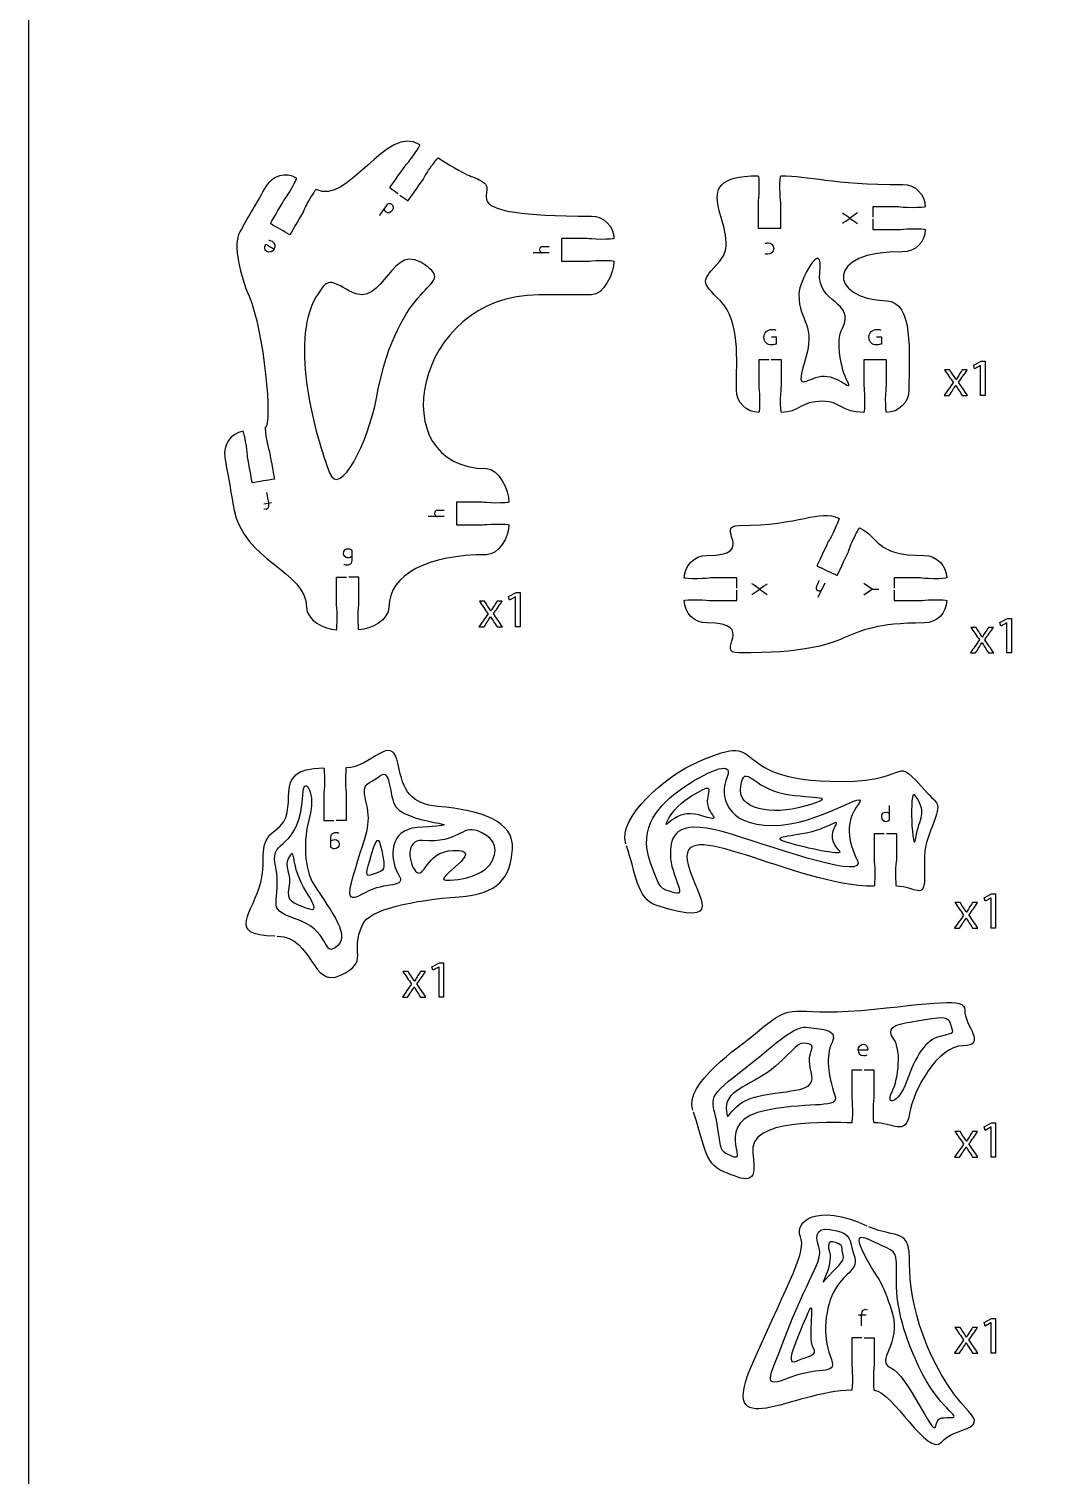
# Model space of a CAD drawing. Extents: x 0 to 1000, y 0 to 600.
# Drawn here: x 203.8 to 339.8, y 214.4 to 407.2 of the extents above; entities that cross this region are included whole.
import ezdxf

# ---------------------------------------------------------------- set-up
doc = ezdxf.new("R2010")
doc.units = 0
doc.header["$MEASUREMENT"] = 0
doc.layers.add('DEFAULT', color=7, linetype='CONTINUOUS')

msp = doc.modelspace()

# ---------------------------------------------------------------- linework, layer by layer
at = {"layer": 'DEFAULT', "color": 250}
for points in [[(349.41, 570.1), (980, 570.1), (980, 20.1), (203.84, 20.1), (203.84, 570.1), (223.83, 570.1)], [(273.21, 377.37), (271.08, 377.37)], [(236.19, 344.03), (235.18, 343.85)], [(259.2, 342.21), (257.07, 342.21)], [(309.96, 333.32), (309.06, 331.39)], [(315.18, 333.3), (316.34, 332.5), (317.2, 332.5)], [(316.34, 332.5), (315.18, 331.72)], [(314.48, 235.74), (315.5, 235.74)]]:
    msp.add_lwpolyline(points, dxfattribs=at)
for points in [[(330.76, 362.35), (330.75, 362.35), (329.95, 361.92), (329.83, 362.4), (330.83, 362.93), (331.36, 362.93), (331.36, 358.35), (330.76, 358.35)], [(268.73, 331.5), (268.72, 331.5), (267.92, 331.07), (267.8, 331.54), (268.8, 332.08), (269.33, 332.08), (269.33, 327.49), (268.73, 327.49)], [(334.26, 328.02), (334.25, 328.02), (333.45, 327.59), (333.33, 328.07), (334.33, 328.6), (334.86, 328.6), (334.86, 324.02), (334.26, 324.02)], [(332.15, 291.32), (332.13, 291.32), (331.34, 290.89), (331.22, 291.36), (332.22, 291.9), (332.75, 291.9), (332.75, 287.31), (332.15, 287.31)], [(258.53, 282.12), (258.51, 282.12), (257.71, 281.69), (257.59, 282.16), (258.6, 282.7), (259.13, 282.7), (259.13, 278.11), (258.53, 278.11)], [(332.15, 260.77), (332.13, 260.77), (331.34, 260.34), (331.22, 260.82), (332.22, 261.35), (332.75, 261.35), (332.75, 256.77), (332.15, 256.77)], [(332.15, 234.66), (332.13, 234.66), (331.34, 234.23), (331.22, 234.7), (332.22, 235.24), (332.75, 235.24), (332.75, 230.65), (332.15, 230.65)]]:
    msp.add_lwpolyline(points, close=True, dxfattribs=at)
at = {"layer": 'DEFAULT', "color": 1}
for points, knots in [([(253.05, 385.25), (252.68, 385.51), (252.32, 385.77), (251.95, 386.03), (251.95, 386.03), (253.45, 388.18), (253.96, 388.89), (254.05, 389.04), (254.49, 389.48), (255.04, 390.27), (255.6, 391.06), (256.01, 391.73), (255.96, 391.76), (251.64, 394.77), (246.25, 383.47), (242.14, 385.84), (242.09, 385.86), (241.66, 385.21), (241.18, 384.37), (240.69, 383.53), (240.48, 382.96), (240.39, 382.81), (239.95, 382.05), (238.64, 379.77), (238.64, 379.77), (237.77, 380.27), (236.91, 380.77), (236.04, 381.27), (236.04, 381.27), (237.35, 383.55), (237.79, 384.3), (237.88, 384.46), (238.27, 384.93), (238.75, 385.77), (239.24, 386.61), (239.59, 387.31), (239.54, 387.34), (238.1, 388.16), (236.27, 387.67), (235.44, 386.24), (234.28, 384.22), (233.11, 382.2), (231.95, 380.17), (230.97, 378.48), (232.07, 374.14), (233.19, 371.59), (235.18, 367.09), (236.35, 354.28), (235.35, 354.1), (235.3, 354.09), (235.39, 353.31), (235.55, 352.36), (235.72, 351.41), (235.93, 350.83), (235.96, 350.65), (236.11, 349.79), (236.57, 347.21), (236.57, 347.21), (235.58, 347.03), (234.6, 346.86), (233.61, 346.69), (233.61, 346.69), (233.16, 349.27), (233, 350.13), (232.97, 350.31), (232.96, 350.92), (232.8, 351.87), (232.63, 352.82), (232.45, 353.58), (232.39, 353.58), (230.76, 353.29), (229.67, 351.74), (229.96, 350.11), (230.27, 348.38), (230.87, 344.93), (231.18, 343.21), (232.39, 336.32), (240.85, 334.93), (240.85, 330.11), (240.85, 328.46), (243.18, 327.11), (244.84, 327.11), (244.9, 327.11), (244.95, 327.9), (244.95, 328.86), (244.95, 329.83), (244.84, 330.44), (244.84, 330.61), (244.84, 331.78), (244.84, 332.95), (244.84, 334.11), (245.29, 334.11), (245.74, 334.11), (246.19, 334.11)], [0, 0, 0, 0, 3.820079, 3.820079, 3.820079, 4.820079, 4.820079, 4.820079, 5.820079, 5.820079, 5.820079, 6.820079, 6.820079, 6.820079, 7.820079, 7.820079, 7.820079, 8.820079, 8.820079, 8.820079, 9.820079, 9.820079, 9.820079, 10.820079, 10.820079, 10.820079, 19.332687, 19.332687, 19.332687, 20.332687, 20.332687, 20.332687, 21.332687, 21.332687, 21.332687, 22.332687, 22.332687, 22.332687, 23.332687, 23.332687, 23.332687, 43.179664, 43.179664, 43.179664, 44.179664, 44.179664, 44.179664, 45.179664, 45.179664, 45.179664, 46.179664, 46.179664, 46.179664, 47.179664, 47.179664, 47.179664, 48.179664, 48.179664, 48.179664, 56.687619, 56.687619, 56.687619, 57.687619, 57.687619, 57.687619, 58.687619, 58.687619, 58.687619, 59.687619, 59.687619, 59.687619, 60.687619, 60.687619, 60.687619, 61.687619, 61.687619, 61.687619, 62.687619, 62.687619, 62.687619, 63.687619, 63.687619, 63.687619, 64.687619, 64.687619, 64.687619, 65.687619, 65.687619, 65.687619, 75.607619, 75.607619, 75.607619, 79.437619, 79.437619, 79.437619, 79.437619]), ([(253.3, 385.08), (253.67, 384.82), (254.04, 384.56), (254.41, 384.3), (254.41, 384.3), (255.91, 386.46), (256.41, 387.17), (256.51, 387.31), (256.78, 387.87), (257.33, 388.67), (257.89, 389.46), (258.38, 390.07), (258.42, 390.04), (263.22, 386.96), (262.71, 387.89), (264.43, 386.8), (266.65, 385.38), (259.29, 382.27), (278.84, 382.27), (280.5, 382.27), (281.85, 380.93), (281.85, 379.27), (281.85, 379.22), (281.06, 379.17), (280.1, 379.17), (279.13, 379.17), (278.52, 379.27), (278.35, 379.27), (277.18, 379.27), (276.01, 379.27), (274.85, 379.27), (274.85, 378.27), (274.85, 377.27), (274.85, 376.27), (276.01, 376.27), (277.18, 376.27), (278.35, 376.27), (278.52, 376.27), (279.13, 376.37), (280.1, 376.37), (281.06, 376.37), (281.85, 376.33), (281.85, 376.27), (281.85, 374.61), (280.5, 371.77), (278.84, 371.77), (276.51, 371.77), (274.18, 371.77), (271.84, 371.77), (255.06, 371.77), (250.84, 348.61), (264.85, 348.61), (266.5, 348.61), (267.84, 345.77), (267.84, 344.11), (267.84, 344.06), (267.06, 344.01), (266.09, 344.01), (265.13, 344.01), (264.52, 344.11), (264.34, 344.11), (263.18, 344.11), (262.01, 344.11), (260.84, 344.11), (260.84, 343.11), (260.84, 342.11), (260.84, 341.11), (262.01, 341.11), (263.18, 341.11), (264.34, 341.11), (264.52, 341.11), (265.13, 341.21), (266.09, 341.21), (267.06, 341.21), (267.84, 341.17), (267.84, 341.11), (267.84, 339.46), (266.5, 337.11), (264.85, 337.11), (257.11, 337.11), (251.84, 334.54), (251.84, 330.11), (251.84, 328.46), (249.5, 327.11), (247.84, 327.11), (247.79, 327.11), (247.74, 327.9), (247.74, 328.86), (247.74, 329.83), (247.84, 330.44), (247.84, 330.61), (247.84, 331.78), (247.84, 332.95), (247.84, 334.11), (247.39, 334.11), (246.94, 334.11), (246.49, 334.11)], [0, 0, 0, 0, 3.834006, 3.834006, 3.834006, 4.834006, 4.834006, 4.834006, 5.834006, 5.834006, 5.834006, 6.834006, 6.834006, 6.834006, 7.834006, 7.834006, 7.834006, 8.834006, 8.834006, 8.834006, 9.834006, 9.834006, 9.834006, 10.834006, 10.834006, 10.834006, 11.834006, 11.834006, 11.834006, 21.754006, 21.754006, 21.754006, 30.264006, 30.264006, 30.264006, 40.184006, 40.184006, 40.184006, 41.184006, 41.184006, 41.184006, 42.184006, 42.184006, 42.184006, 43.184006, 43.184006, 43.184006, 63.024006, 63.024006, 63.024006, 64.024006, 64.024006, 64.024006, 65.024006, 65.024006, 65.024006, 66.024006, 66.024006, 66.024006, 67.024006, 67.024006, 67.024006, 76.944006, 76.944006, 76.944006, 85.444006, 85.444006, 85.444006, 95.364006, 95.364006, 95.364006, 96.364006, 96.364006, 96.364006, 97.364006, 97.364006, 97.364006, 98.364006, 98.364006, 98.364006, 99.364006, 99.364006, 99.364006, 100.364006, 100.364006, 100.364006, 101.364006, 101.364006, 101.364006, 102.364006, 102.364006, 102.364006, 112.284006, 112.284006, 112.284006, 116.114006, 116.114006, 116.114006, 116.114006]), ([(302.54, 363.09), (302.08, 363.09), (301.63, 363.09), (301.18, 363.09), (301.18, 361.92), (301.18, 360.75), (301.18, 359.59), (301.18, 359.41), (301.28, 358.8), (301.28, 357.84), (301.28, 356.87), (301.24, 356.09), (301.18, 356.09), (299.53, 356.09), (298.19, 357.43), (298.19, 359.09), (298.19, 363.15), (298.71, 368.3), (296.05, 370.96), (293.39, 373.61), (293.5, 373.51), (295.97, 376.27), (299.5, 380.22), (290.27, 387.65), (301.09, 387.65), (301.15, 387.65), (301.19, 386.87), (301.19, 385.9), (301.19, 384.93), (301.09, 384.33), (301.09, 384.15), (301.09, 382.98), (301.09, 381.82), (301.09, 380.65), (302.09, 380.65), (303.09, 380.65), (304.09, 380.65), (304.09, 381.82), (304.09, 382.98), (304.09, 384.15), (304.09, 384.33), (303.99, 384.93), (303.99, 385.9), (303.99, 386.87), (304.03, 387.65), (304.09, 387.65), (307.99, 387.65), (310.74, 386.49), (320.37, 386.49), (322.03, 386.49), (323.37, 385.15), (323.37, 383.49), (323.37, 383.44), (322.59, 383.39), (321.62, 383.39), (320.65, 383.39), (320.04, 383.49), (319.87, 383.49), (318.7, 383.49), (317.54, 383.49), (316.37, 383.49), (316.37, 383.04), (316.37, 382.6), (316.37, 382.15)], [0, 0, 0, 0, 3.83, 3.83, 3.83, 13.75, 13.75, 13.75, 14.75, 14.75, 14.75, 15.75, 15.75, 15.75, 16.75, 16.75, 16.75, 17.75, 17.75, 17.75, 18.75, 18.75, 18.75, 19.75, 19.75, 19.75, 20.75, 20.75, 20.75, 21.75, 21.75, 21.75, 31.67, 31.67, 31.67, 40.17, 40.17, 40.17, 50.09, 50.09, 50.09, 51.09, 51.09, 51.09, 52.09, 52.09, 52.09, 53.09, 53.09, 53.09, 54.09, 54.09, 54.09, 55.09, 55.09, 55.09, 56.09, 56.09, 56.09, 66.01, 66.01, 66.01, 69.83, 69.83, 69.83, 69.83]), ([(316.37, 381.85), (316.37, 381.4), (316.37, 380.94), (316.37, 380.49), (317.54, 380.49), (318.7, 380.49), (319.87, 380.49), (320.04, 380.49), (320.65, 380.59), (321.62, 380.59), (322.59, 380.59), (323.37, 380.55), (323.37, 380.49), (323.37, 378.83), (322.03, 377.49), (320.37, 377.49), (309.94, 377.73), (310.41, 371.26), (318.19, 370.98), (321.87, 370.85), (321.19, 364.07), (321.19, 359.09), (321.19, 357.43), (319.85, 356.09), (318.19, 356.09), (318.13, 356.09), (318.09, 356.87), (318.09, 357.84), (318.09, 358.8), (318.19, 359.41), (318.19, 359.59), (318.19, 360.75), (318.19, 361.92), (318.19, 363.09), (317.19, 363.09), (316.19, 363.09), (315.19, 363.09), (315.19, 361.92), (315.19, 360.75), (315.19, 359.59), (315.19, 359.41), (315.29, 358.8), (315.29, 357.84), (315.29, 356.87), (315.24, 356.09), (315.19, 356.09), (312.15, 356.09), (312.09, 357.59), (309.69, 357.59), (306.65, 357.59), (306.59, 356.09), (304.19, 356.09), (304.13, 356.09), (304.08, 356.87), (304.08, 357.84), (304.08, 358.8), (304.19, 359.41), (304.19, 359.59), (304.19, 360.75), (304.19, 361.92), (304.19, 363.09), (303.74, 363.09), (303.29, 363.09), (302.84, 363.09)], [0, 0, 0, 0, 3.84, 3.84, 3.84, 13.76, 13.76, 13.76, 14.76, 14.76, 14.76, 15.76, 15.76, 15.76, 16.76, 16.76, 16.76, 17.76, 17.76, 17.76, 18.76, 18.76, 18.76, 19.76, 19.76, 19.76, 20.76, 20.76, 20.76, 21.76, 21.76, 21.76, 31.68, 31.68, 31.68, 40.19, 40.19, 40.19, 50.11, 50.11, 50.11, 51.11, 51.11, 51.11, 52.11, 52.11, 52.11, 53.11, 53.11, 53.11, 54.11, 54.11, 54.11, 55.11, 55.11, 55.11, 56.11, 56.11, 56.11, 66.03, 66.03, 66.03, 69.86, 69.86, 69.86, 69.86]), ([(242.11, 371.45), (243.73, 374.18), (244.07, 373.68), (246.58, 372.27), (251.48, 369.53), (251.95, 379.68), (257.02, 375.51), (260.58, 372.58), (253.18, 374.2), (250.18, 358), (249.1, 352.16), (245.29, 344.55), (243.93, 348.04), (242.09, 352.8), (238.52, 365.39), (242.11, 371.45)], [1, 1, 1, 1, 2, 2, 2, 3, 3, 3, 4, 4, 4, 5, 5, 5, 6, 6, 6, 6]), ([(298.23, 332.67), (298.23, 333.11), (298.23, 333.56), (298.23, 334.01), (297.06, 334.01), (295.9, 334.01), (294.73, 334.01), (294.55, 334.01), (293.95, 333.91), (292.98, 333.91), (292.01, 333.91), (291.23, 333.96), (291.23, 334.01), (291.23, 335.67), (292.57, 337.01), (294.23, 337.01), (301.17, 337.01), (295.08, 341.01), (298.55, 341.01), (306.8, 341.01), (309.16, 343.23), (311.88, 341.96), (311.93, 341.94), (311.64, 341.21), (311.23, 340.33), (310.82, 339.46), (310.48, 338.95), (310.4, 338.79), (310.03, 338), (308.92, 335.62), (308.92, 335.62), (309.83, 335.2), (310.74, 334.77), (311.64, 334.35), (311.64, 334.35), (312.75, 336.73), (313.12, 337.52), (313.2, 337.68), (313.36, 338.27), (313.77, 339.15), (314.18, 340.03), (314.55, 340.72), (314.6, 340.69), (317.32, 339.43), (316.55, 337.01), (323.23, 337.01), (324.89, 337.01), (326.23, 335.67), (326.23, 334.01), (326.23, 333.96), (325.45, 333.91), (324.48, 333.91), (323.51, 333.91), (322.9, 334.01), (322.73, 334.01), (321.56, 334.01), (320.39, 334.01), (319.23, 334.01), (319.23, 333.56), (319.23, 333.11), (319.23, 332.67)], [0, 0, 0, 0, 3.82, 3.82, 3.82, 13.74, 13.74, 13.74, 14.74, 14.74, 14.74, 15.74, 15.74, 15.74, 16.74, 16.74, 16.74, 17.74, 17.74, 17.74, 18.74, 18.74, 18.74, 19.74, 19.74, 19.74, 20.74, 20.74, 20.74, 21.74, 21.74, 21.74, 30.244834, 30.244834, 30.244834, 31.244834, 31.244834, 31.244834, 32.244834, 32.244834, 32.244834, 33.244834, 33.244834, 33.244834, 34.244834, 34.244834, 34.244834, 35.244834, 35.244834, 35.244834, 36.244834, 36.244834, 36.244834, 37.244834, 37.244834, 37.244834, 47.164834, 47.164834, 47.164834, 50.984834, 50.984834, 50.984834, 50.984834]), ([(319.23, 332.37), (319.23, 331.91), (319.23, 331.46), (319.23, 331.01), (320.39, 331.01), (321.56, 331.01), (322.73, 331.01), (322.9, 331.01), (323.51, 331.11), (324.48, 331.11), (325.45, 331.11), (326.23, 331.07), (326.23, 331.01), (326.23, 329.35), (324.89, 328.01), (323.23, 328.01), (310.39, 328.01), (315.75, 324.01), (298.55, 324.01), (295.08, 324.01), (301.17, 328.01), (294.23, 328.01), (292.57, 328.01), (291.23, 329.35), (291.23, 331.01), (291.23, 331.07), (292.01, 331.11), (292.98, 331.11), (293.95, 331.11), (294.55, 331.01), (294.73, 331.01), (295.9, 331.01), (297.06, 331.01), (298.23, 331.01), (298.23, 331.46), (298.23, 331.91), (298.23, 332.37)], [0, 0, 0, 0, 3.84, 3.84, 3.84, 13.76, 13.76, 13.76, 14.76, 14.76, 14.76, 15.76, 15.76, 15.76, 16.76, 16.76, 16.76, 17.76, 17.76, 17.76, 18.76, 18.76, 18.76, 19.76, 19.76, 19.76, 20.76, 20.76, 20.76, 21.76, 21.76, 21.76, 31.68, 31.68, 31.68, 35.52, 35.52, 35.52, 35.52]), ([(283.42, 298.57), (282.28, 302.18), (289.07, 307.59), (292.05, 309.01), (303.53, 314.49), (295.56, 306.88), (312.19, 306.88), (322.42, 306.88), (318.52, 310.99), (323.71, 305.27), (325.18, 303.65), (325.61, 304.24), (324.09, 300.27), (323.1, 297.7), (323.29, 297.66), (323.29, 294.14), (323.29, 290.95), (322.01, 292.89), (319.55, 292.89), (319.5, 292.89), (319.45, 293.67), (319.45, 294.63), (319.45, 295.6), (319.56, 296.21), (319.56, 296.38), (319.56, 297.55), (319.56, 298.72), (319.56, 299.88), (319.11, 299.88), (318.66, 299.88), (318.21, 299.88)], [0, 0, 0, 0, 1, 1, 1, 2, 2, 2, 3, 3, 3, 4, 4, 4, 5, 5, 5, 6, 6, 6, 7, 7, 7, 8, 8, 8, 17.92, 17.92, 17.92, 21.75, 21.75, 21.75, 21.75]), ([(236.95, 286.25), (241.86, 286.12), (241.45, 279.23), (245.39, 281.03), (249.37, 282.85), (246.54, 284.02), (248.33, 287.76), (249.09, 289.83), (255.2, 291.06), (261.2, 291.49), (266.46, 291.86), (268.04, 294.02), (268.32, 297.84), (268.59, 301.56), (264.21, 303.05), (258.39, 303.55), (254.76, 303.86), (253.72, 305.6), (253.09, 309.15), (252.31, 313.55), (249.38, 308.69), (246.16, 308.69), (246.1, 308.69), (246.06, 307.91), (246.06, 306.94), (246.06, 305.97), (246.16, 305.37), (246.16, 305.19), (246.16, 304.03), (246.16, 302.86), (246.16, 301.69), (245.71, 301.69), (245.26, 301.69), (244.81, 301.69)], [0, 0, 0, 0, 1, 1, 1, 2, 2, 2, 3, 3, 3, 4, 4, 4, 5, 5, 5, 6, 6, 6, 7, 7, 7, 8, 8, 8, 9, 9, 9, 18.92, 18.92, 18.92, 22.75, 22.75, 22.75, 22.75]), ([(236.65, 286.26), (229.97, 286.3), (233.79, 289.34), (234.81, 293.61), (235.49, 296.48), (234.3, 298.76), (236.67, 300.33), (240.68, 302.97), (235.37, 308.69), (243.16, 308.69), (243.21, 308.69), (243.26, 307.91), (243.26, 306.94), (243.26, 305.97), (243.16, 305.37), (243.16, 305.19), (243.16, 304.03), (243.16, 302.86), (243.16, 301.69), (243.61, 301.69), (244.06, 301.69), (244.51, 301.69)], [0, 0, 0, 0, 1, 1, 1, 2, 2, 2, 3, 3, 3, 4, 4, 4, 5, 5, 5, 14.92, 14.92, 14.92, 18.75, 18.75, 18.75, 18.75]), ([(317.91, 299.88), (317.46, 299.88), (317.01, 299.88), (316.56, 299.88), (316.56, 298.72), (316.56, 297.55), (316.56, 296.38), (316.56, 296.21), (316.65, 295.6), (316.65, 294.63), (316.65, 293.67), (316.61, 292.89), (316.56, 292.89), (305.93, 292.89), (289.67, 303.12), (291.77, 295.74), (293.08, 291.14), (296.83, 287.44), (287.57, 290.33), (284.82, 291.19), (284.83, 294.72), (283.51, 298.29)], [0, 0, 0, 0, 3.83, 3.83, 3.83, 13.75, 13.75, 13.75, 14.75, 14.75, 14.75, 15.75, 15.75, 15.75, 16.75, 16.75, 16.75, 17.75, 17.75, 17.75, 18.75, 18.75, 18.75, 18.75]), ([(292.36, 263.04), (291.22, 266.64), (298.47, 271.36), (300.99, 273.48), (306.22, 277.88), (305.1, 275.48), (314.81, 276.35), (324.52, 277.22), (328.76, 278.21), (328.63, 276.35), (328.51, 274.48), (331.74, 271.62), (328.39, 271.62), (325.02, 271.62), (321.79, 265.76), (321.29, 262.61), (320.79, 259.47), (319.02, 261.36), (316.56, 261.36), (316.5, 261.36), (316.45, 262.14), (316.45, 263.11), (316.45, 264.07), (316.56, 264.68), (316.56, 264.86), (316.56, 266.02), (316.56, 267.19), (316.56, 268.36), (316.11, 268.36), (315.66, 268.36), (315.21, 268.36)], [0, 0, 0, 0, 1, 1, 1, 2, 2, 2, 3, 3, 3, 4, 4, 4, 5, 5, 5, 6, 6, 6, 7, 7, 7, 8, 8, 8, 17.92, 17.92, 17.92, 21.75, 21.75, 21.75, 21.75]), ([(314.91, 268.36), (314.46, 268.36), (314.01, 268.36), (313.56, 268.36), (313.56, 267.19), (313.56, 266.02), (313.56, 264.86), (313.56, 264.68), (313.66, 264.07), (313.66, 263.11), (313.65, 262.14), (313.61, 261.36), (313.56, 261.36), (310.62, 261.36), (299.62, 262.03), (300.37, 257.3), (301.12, 252.57), (299.25, 253.81), (296.51, 254.81), (293.81, 255.79), (293.77, 259.2), (292.45, 262.76)], [0, 0, 0, 0, 3.83, 3.83, 3.83, 13.75, 13.75, 13.75, 14.75, 14.75, 14.75, 15.75, 15.75, 15.75, 16.75, 16.75, 16.75, 17.75, 17.75, 17.75, 18.75, 18.75, 18.75, 18.75]), ([(314.91, 232.68), (314.46, 232.68), (314.01, 232.68), (313.56, 232.68), (313.56, 231.51), (313.56, 230.34), (313.56, 229.18), (313.56, 229), (313.66, 228.39), (313.66, 227.43), (313.66, 226.46), (313.61, 225.68), (313.56, 225.68), (305.76, 225.68), (295.42, 218.13), (300.4, 229.42), (305.38, 240.71), (307.55, 244.17), (306.72, 246.16), (305.9, 248.14), (308.82, 250.73), (315.59, 247.62)], [0, 0, 0, 0, 3.82, 3.82, 3.82, 13.74, 13.74, 13.74, 14.74, 14.74, 14.74, 15.74, 15.74, 15.74, 16.74, 16.74, 16.74, 17.74, 17.74, 17.74, 18.74, 18.74, 18.74, 18.74]), ([(315.21, 232.68), (315.66, 232.68), (316.11, 232.68), (316.56, 232.68), (316.56, 231.51), (316.56, 230.34), (316.56, 229.18), (316.56, 229), (316.46, 228.39), (316.46, 227.43), (316.46, 226.46), (316.5, 225.68), (316.56, 225.68), (318.91, 225.68), (323.78, 216.63), (325.52, 218.77), (327.26, 220.89), (331.74, 220.16), (329.14, 222.9), (323.56, 228.77), (321.16, 237.56), (321.29, 242.54), (321.41, 247.46), (319.59, 245.81), (315.86, 247.5)], [0, 0, 0, 0, 3.83, 3.83, 3.83, 13.75, 13.75, 13.75, 14.75, 14.75, 14.75, 15.75, 15.75, 15.75, 16.75, 16.75, 16.75, 17.75, 17.75, 17.75, 18.75, 18.75, 18.75, 19.75, 19.75, 19.75, 19.75])]:
    msp.add_open_spline(points, degree=3, knots=knots, dxfattribs=at)
at = {"layer": 'DEFAULT', "color": 250}
for points, knots in [([(250.6, 382.35), (250.6, 382.35), (251.66, 383.84), (251.71, 383.93), (251.88, 384), (252.03, 383.99), (252.18, 383.88), (252.41, 383.72), (252.52, 383.37), (252.27, 383.01), (252.06, 382.7), (251.73, 382.62), (251.47, 382.81), (251.3, 382.92), (251.23, 383.08), (251.23, 383.25)], [0, 0, 0, 0, 1.003053, 1.003053, 1.003053, 2.006106, 2.006106, 2.006106, 3.009159, 3.009159, 3.009159, 4.012211, 4.012211, 4.012211, 5.015264, 5.015264, 5.015264, 5.015264]), ([(312.32, 381.31), (312.32, 381.31), (313.2, 381.89), (313.32, 381.98), (312.98, 382.22), (312.65, 382.45), (312.32, 382.68)], [0, 0, 0, 0, 1, 1, 1, 4.45798, 4.45798, 4.45798, 4.45798]), ([(314.34, 382.71), (314, 382.47), (313.66, 382.23), (313.32, 381.98), (313.44, 381.89), (314.34, 381.28), (314.34, 381.28)], [0, 0, 0, 0, 3.548245, 3.548245, 3.548245, 4.548245, 4.548245, 4.548245, 4.548245]), ([(236.56, 377.88), (236.34, 377.5), (235.94, 377.33), (235.57, 377.54), (235.17, 377.78), (235.26, 378.21), (235.4, 378.44), (235.43, 378.48), (235.44, 378.49), (235.45, 378.52), (235.82, 378.3), (236.19, 378.09), (236.56, 377.88), (236.78, 378.26), (236.69, 378.65), (236.3, 378.87), (236.1, 378.99), (235.94, 379.03), (235.84, 379.04)], [0, 0, 0, 0, 1, 1, 1, 2, 2, 2, 3, 3, 3, 6.612897, 6.612897, 6.612897, 7.612897, 7.612897, 7.612897, 8.612897, 8.612897, 8.612897, 8.612897]), ([(273.21, 378.18), (272.93, 378.18), (272.65, 378.18), (272.37, 378.18), (272.14, 378.18), (271.94, 378.08), (271.94, 377.8), (271.94, 377.6), (272.06, 377.44), (272.2, 377.39), (272.24, 377.37), (272.28, 377.37), (272.33, 377.37)], [0, 0, 0, 0, 2.363, 2.363, 2.363, 3.363, 3.363, 3.363, 4.363, 4.363, 4.363, 5.363, 5.363, 5.363, 5.363]), ([(302.02, 378.62), (302.09, 378.65), (302.24, 378.7), (302.44, 378.7), (302.88, 378.7), (303.16, 378.4), (303.16, 377.96), (303.16, 377.51), (302.86, 377.19), (302.38, 377.19), (302.23, 377.19), (302.09, 377.23), (302.02, 377.26)], [0, 0, 0, 0, 1, 1, 1, 2, 2, 2, 3, 3, 3, 4, 4, 4, 4]), ([(302.85, 366.18), (303.07, 366.18), (303.29, 366.18), (303.51, 366.18), (303.51, 365.86), (303.51, 365.53), (303.51, 365.21), (303.4, 365.17), (303.17, 365.1), (302.89, 365.1), (302.59, 365.1), (302.34, 365.18), (302.14, 365.36), (301.96, 365.53), (301.86, 365.8), (301.86, 366.12), (301.86, 366.72), (302.27, 367.16), (302.95, 367.16), (303.18, 367.16), (303.37, 367.11), (303.45, 367.07)], [0, 0, 0, 0, 1.887, 1.887, 1.887, 4.641, 4.641, 4.641, 5.641, 5.641, 5.641, 6.641, 6.641, 6.641, 7.641, 7.641, 7.641, 8.641, 8.641, 8.641, 9.641, 9.641, 9.641, 9.641]), ([(316.85, 366.18), (317.07, 366.18), (317.29, 366.18), (317.52, 366.18), (317.52, 365.86), (317.52, 365.53), (317.52, 365.21), (317.4, 365.17), (317.17, 365.1), (316.89, 365.1), (316.59, 365.1), (316.34, 365.18), (316.14, 365.36), (315.97, 365.53), (315.86, 365.8), (315.86, 366.12), (315.86, 366.72), (316.27, 367.16), (316.95, 367.16), (317.19, 367.16), (317.37, 367.11), (317.46, 367.07)], [0, 0, 0, 0, 1.887, 1.887, 1.887, 4.641, 4.641, 4.641, 5.641, 5.641, 5.641, 6.641, 6.641, 6.641, 7.641, 7.641, 7.641, 8.641, 8.641, 8.641, 9.641, 9.641, 9.641, 9.641]), ([(326.64, 361.76), (326.8, 361.52), (326.96, 361.27), (327.12, 361.03), (327.25, 360.84), (327.36, 360.66), (327.47, 360.47), (327.48, 360.47), (327.48, 360.47), (327.49, 360.47), (327.6, 360.67), (327.72, 360.85), (327.83, 361.03), (327.99, 361.28), (328.15, 361.52), (328.31, 361.76), (328.53, 361.76), (328.76, 361.76), (328.98, 361.76), (328.59, 361.21), (328.2, 360.66), (327.81, 360.11), (328.21, 359.52), (328.61, 358.93), (329.01, 358.35), (328.78, 358.35), (328.54, 358.35), (328.31, 358.35), (328.14, 358.6), (327.97, 358.86), (327.81, 359.11), (327.67, 359.31), (327.56, 359.5), (327.44, 359.71), (327.44, 359.71), (327.43, 359.71), (327.43, 359.71), (327.31, 359.5), (327.19, 359.32), (327.07, 359.11), (326.9, 358.86), (326.74, 358.6), (326.57, 358.35), (326.34, 358.35), (326.12, 358.35), (325.89, 358.35), (326.29, 358.93), (326.7, 359.51), (327.1, 360.09), (326.72, 360.65), (326.33, 361.2), (325.94, 361.76), (326.17, 361.76), (326.41, 361.76), (326.64, 361.76)], [0, 0, 0, 0, 2.49699, 2.49699, 2.49699, 3.49699, 3.49699, 3.49699, 3.55699, 3.55699, 3.55699, 4.55699, 4.55699, 4.55699, 7.026266, 7.026266, 7.026266, 8.927266, 8.927266, 8.927266, 14.655124, 14.655124, 14.655124, 20.703, 20.703, 20.703, 22.704, 22.704, 22.704, 25.30653, 25.30653, 25.30653, 26.30653, 26.30653, 26.30653, 26.34653, 26.34653, 26.34653, 27.34653, 27.34653, 27.34653, 29.938742, 29.938742, 29.938742, 31.878742, 31.878742, 31.878742, 37.899296, 37.899296, 37.899296, 43.664319, 43.664319, 43.664319, 45.624319, 45.624319, 45.624319, 45.624319]), ([(235.54, 345.39), (235.62, 344.91), (235.7, 344.44), (235.79, 343.96), (235.89, 343.35), (235.62, 343.05), (235.17, 343.17)], [0, 0, 0, 0, 4.112921, 4.112921, 4.112921, 5.112921, 5.112921, 5.112921, 5.112921]), ([(259.2, 343.02), (258.93, 343.02), (258.65, 343.02), (258.37, 343.02), (258.14, 343.02), (257.94, 342.92), (257.94, 342.63), (257.94, 342.44), (258.06, 342.28), (258.2, 342.23), (258.24, 342.21), (258.28, 342.21), (258.33, 342.21)], [0, 0, 0, 0, 2.363, 2.363, 2.363, 3.363, 3.363, 3.363, 4.363, 4.363, 4.363, 5.363, 5.363, 5.363, 5.363]), ([(246.9, 336.89), (246.82, 336.78), (246.59, 336.69), (246.38, 336.69), (246.03, 336.69), (245.79, 336.94), (245.79, 337.28), (245.79, 337.69), (246.09, 337.92), (246.41, 337.92), (246.65, 337.92), (246.85, 337.81), (246.91, 337.71), (246.9, 337.6), (246.9, 336.56), (246.9, 336.56), (246.9, 336.23), (246.84, 336.02), (246.72, 335.9), (246.59, 335.76), (246.42, 335.72), (246.25, 335.72), (246.1, 335.72), (245.93, 335.76), (245.83, 335.84)], [0, 0, 0, 0, 1, 1, 1, 2, 2, 2, 3, 3, 3, 4, 4, 4, 5, 5, 5, 6, 6, 6, 7, 7, 7, 8, 8, 8, 8]), ([(309.22, 333.67), (309.1, 333.42), (308.99, 333.16), (308.87, 332.91), (308.77, 332.7), (308.78, 332.48), (309.04, 332.36), (309.22, 332.27), (309.41, 332.32), (309.52, 332.42), (309.55, 332.45), (309.57, 332.48), (309.59, 332.53)], [0, 0, 0, 0, 2.362662, 2.362662, 2.362662, 3.362662, 3.362662, 3.362662, 4.362662, 4.362662, 4.362662, 5.362662, 5.362662, 5.362662, 5.362662]), ([(300.26, 331.8), (300.6, 332.04), (300.94, 332.28), (301.28, 332.52), (301.16, 332.62), (300.26, 333.23), (300.26, 333.23)], [0, 0, 0, 0, 3.548245, 3.548245, 3.548245, 4.548245, 4.548245, 4.548245, 4.548245]), ([(302.28, 333.2), (302.28, 333.2), (301.4, 332.62), (301.28, 332.53), (301.62, 332.29), (301.95, 332.06), (302.28, 331.83)], [0, 0, 0, 0, 1, 1, 1, 4.45798, 4.45798, 4.45798, 4.45798]), ([(264.6, 330.91), (264.76, 330.66), (264.93, 330.42), (265.09, 330.17), (265.22, 329.98), (265.32, 329.8), (265.44, 329.61), (265.44, 329.61), (265.45, 329.61), (265.46, 329.61), (265.57, 329.82), (265.68, 329.99), (265.8, 330.18), (265.96, 330.42), (266.11, 330.66), (266.27, 330.91), (266.5, 330.91), (266.72, 330.91), (266.95, 330.91), (266.56, 330.35), (266.17, 329.8), (265.78, 329.25), (266.18, 328.67), (266.58, 328.08), (266.98, 327.49), (266.75, 327.49), (266.51, 327.49), (266.27, 327.49), (266.11, 327.75), (265.94, 328), (265.77, 328.26), (265.64, 328.46), (265.53, 328.65), (265.41, 328.85), (265.4, 328.85), (265.4, 328.85), (265.39, 328.85), (265.28, 328.65), (265.16, 328.46), (265.03, 328.26), (264.87, 328), (264.7, 327.75), (264.54, 327.49), (264.31, 327.49), (264.08, 327.49), (263.85, 327.49), (264.26, 328.07), (264.66, 328.65), (265.07, 329.23), (264.68, 329.79), (264.3, 330.35), (263.91, 330.91), (264.14, 330.91), (264.37, 330.91), (264.6, 330.91)], [0, 0, 0, 0, 2.49699, 2.49699, 2.49699, 3.49699, 3.49699, 3.49699, 3.55699, 3.55699, 3.55699, 4.55699, 4.55699, 4.55699, 7.026266, 7.026266, 7.026266, 8.927266, 8.927266, 8.927266, 14.655124, 14.655124, 14.655124, 20.703, 20.703, 20.703, 22.704, 22.704, 22.704, 25.30653, 25.30653, 25.30653, 26.30653, 26.30653, 26.30653, 26.34653, 26.34653, 26.34653, 27.34653, 27.34653, 27.34653, 29.938742, 29.938742, 29.938742, 31.878742, 31.878742, 31.878742, 37.899296, 37.899296, 37.899296, 43.664319, 43.664319, 43.664319, 45.624319, 45.624319, 45.624319, 45.624319]), ([(330.14, 327.43), (330.3, 327.19), (330.46, 326.94), (330.62, 326.7), (330.75, 326.51), (330.86, 326.33), (330.97, 326.14), (330.98, 326.14), (330.98, 326.14), (330.99, 326.14), (331.1, 326.34), (331.22, 326.52), (331.33, 326.7), (331.49, 326.95), (331.65, 327.19), (331.81, 327.43), (332.03, 327.43), (332.26, 327.43), (332.48, 327.43), (332.09, 326.88), (331.7, 326.33), (331.31, 325.78), (331.71, 325.19), (332.11, 324.6), (332.51, 324.02), (332.28, 324.02), (332.04, 324.02), (331.81, 324.02), (331.64, 324.27), (331.47, 324.53), (331.31, 324.78), (331.17, 324.98), (331.06, 325.17), (330.94, 325.38), (330.94, 325.38), (330.93, 325.38), (330.93, 325.38), (330.81, 325.17), (330.69, 324.99), (330.57, 324.78), (330.4, 324.53), (330.24, 324.27), (330.07, 324.02), (329.84, 324.02), (329.62, 324.02), (329.39, 324.02), (329.79, 324.6), (330.2, 325.18), (330.6, 325.76), (330.22, 326.32), (329.83, 326.87), (329.44, 327.43), (329.68, 327.43), (329.91, 327.43), (330.14, 327.43)], [0, 0, 0, 0, 2.49699, 2.49699, 2.49699, 3.49699, 3.49699, 3.49699, 3.55699, 3.55699, 3.55699, 4.55699, 4.55699, 4.55699, 7.026266, 7.026266, 7.026266, 8.927266, 8.927266, 8.927266, 14.655124, 14.655124, 14.655124, 20.703, 20.703, 20.703, 22.704, 22.704, 22.704, 25.30653, 25.30653, 25.30653, 26.30653, 26.30653, 26.30653, 26.34653, 26.34653, 26.34653, 27.34653, 27.34653, 27.34653, 29.938742, 29.938742, 29.938742, 31.878742, 31.878742, 31.878742, 37.899296, 37.899296, 37.899296, 43.664319, 43.664319, 43.664319, 45.624319, 45.624319, 45.624319, 45.624319]), ([(318.55, 303.67), (318.55, 303.67), (318.54, 301.84), (318.55, 301.74), (318.45, 301.58), (318.33, 301.51), (318.14, 301.51), (317.85, 301.51), (317.56, 301.73), (317.56, 302.17), (317.56, 302.55), (317.79, 302.8), (318.1, 302.8), (318.31, 302.8), (318.46, 302.71), (318.55, 302.57)], [0, 0, 0, 0, 1.003, 1.003, 1.003, 2.006, 2.006, 2.006, 3.009, 3.009, 3.009, 4.012, 4.012, 4.012, 5.015, 5.015, 5.015, 5.015]), ([(244.11, 298.91), (244.18, 299.03), (244.41, 299.12), (244.63, 299.12), (244.97, 299.12), (245.22, 298.86), (245.22, 298.53), (245.22, 298.12), (244.91, 297.89), (244.59, 297.89), (244.35, 297.89), (244.16, 298), (244.1, 298.1), (244.11, 298.2), (244.11, 299.25), (244.11, 299.25), (244.11, 299.58), (244.16, 299.78), (244.29, 299.91), (244.41, 300.04), (244.59, 300.08), (244.75, 300.08), (244.91, 300.08), (245.07, 300.04), (245.18, 299.96)], [0, 0, 0, 0, 1, 1, 1, 2, 2, 2, 3, 3, 3, 4, 4, 4, 5, 5, 5, 6, 6, 6, 7, 7, 7, 8, 8, 8, 8]), ([(328.02, 290.72), (328.18, 290.48), (328.34, 290.23), (328.51, 289.99), (328.63, 289.8), (328.74, 289.62), (328.85, 289.43), (328.86, 289.43), (328.87, 289.43), (328.87, 289.43), (328.99, 289.64), (329.1, 289.81), (329.21, 290), (329.37, 290.24), (329.53, 290.48), (329.69, 290.72), (329.92, 290.72), (330.14, 290.72), (330.36, 290.72), (329.98, 290.17), (329.59, 289.62), (329.2, 289.07), (329.6, 288.48), (330, 287.9), (330.4, 287.31), (330.16, 287.31), (329.93, 287.31), (329.69, 287.31), (329.53, 287.57), (329.36, 287.82), (329.19, 288.08), (329.06, 288.28), (328.95, 288.47), (328.83, 288.67), (328.82, 288.67), (328.82, 288.67), (328.81, 288.67), (328.7, 288.47), (328.58, 288.28), (328.45, 288.08), (328.29, 287.82), (328.12, 287.57), (327.96, 287.31), (327.73, 287.31), (327.5, 287.31), (327.27, 287.31), (327.68, 287.89), (328.08, 288.47), (328.49, 289.05), (328.1, 289.61), (327.71, 290.17), (327.33, 290.72), (327.56, 290.72), (327.79, 290.72), (328.02, 290.72)], [0, 0, 0, 0, 2.49699, 2.49699, 2.49699, 3.49699, 3.49699, 3.49699, 3.55699, 3.55699, 3.55699, 4.55699, 4.55699, 4.55699, 7.026266, 7.026266, 7.026266, 8.927266, 8.927266, 8.927266, 14.655124, 14.655124, 14.655124, 20.703, 20.703, 20.703, 22.704, 22.704, 22.704, 25.30653, 25.30653, 25.30653, 26.30653, 26.30653, 26.30653, 26.34653, 26.34653, 26.34653, 27.34653, 27.34653, 27.34653, 29.938742, 29.938742, 29.938742, 31.878742, 31.878742, 31.878742, 37.899296, 37.899296, 37.899296, 43.664319, 43.664319, 43.664319, 45.624319, 45.624319, 45.624319, 45.624319]), ([(254.4, 281.53), (254.56, 281.28), (254.72, 281.04), (254.89, 280.79), (255.01, 280.6), (255.12, 280.43), (255.23, 280.24), (255.24, 280.24), (255.25, 280.24), (255.25, 280.24), (255.37, 280.44), (255.48, 280.62), (255.59, 280.8), (255.75, 281.04), (255.91, 281.29), (256.07, 281.53), (256.29, 281.53), (256.52, 281.53), (256.74, 281.53), (256.35, 280.98), (255.96, 280.43), (255.58, 279.88), (255.98, 279.29), (256.38, 278.7), (256.78, 278.11), (256.54, 278.11), (256.31, 278.11), (256.07, 278.11), (255.9, 278.37), (255.74, 278.63), (255.57, 278.88), (255.44, 279.08), (255.32, 279.27), (255.2, 279.48), (255.2, 279.48), (255.19, 279.48), (255.19, 279.48), (255.08, 279.27), (254.96, 279.09), (254.83, 278.88), (254.66, 278.63), (254.5, 278.37), (254.33, 278.11), (254.11, 278.11), (253.88, 278.11), (253.65, 278.11), (254.05, 278.69), (254.46, 279.28), (254.86, 279.86), (254.48, 280.41), (254.09, 280.97), (253.71, 281.53), (253.94, 281.53), (254.17, 281.53), (254.4, 281.53)], [0, 0, 0, 0, 2.49699, 2.49699, 2.49699, 3.49699, 3.49699, 3.49699, 3.55699, 3.55699, 3.55699, 4.55699, 4.55699, 4.55699, 7.026266, 7.026266, 7.026266, 8.927266, 8.927266, 8.927266, 14.655124, 14.655124, 14.655124, 20.703, 20.703, 20.703, 22.704, 22.704, 22.704, 25.30653, 25.30653, 25.30653, 26.30653, 26.30653, 26.30653, 26.34653, 26.34653, 26.34653, 27.34653, 27.34653, 27.34653, 29.938742, 29.938742, 29.938742, 31.878742, 31.878742, 31.878742, 37.899296, 37.899296, 37.899296, 43.664319, 43.664319, 43.664319, 45.624319, 45.624319, 45.624319, 45.624319]), ([(314.42, 271.04), (314.42, 271.48), (314.67, 271.82), (315.1, 271.82), (315.57, 271.82), (315.7, 271.4), (315.7, 271.14), (315.7, 271.08), (315.69, 271.07), (315.69, 271.04), (315.27, 271.04), (314.84, 271.04), (314.42, 271.04), (314.42, 270.6), (314.68, 270.31), (315.13, 270.31), (315.36, 270.31), (315.52, 270.35), (315.61, 270.4)], [0, 0, 0, 0, 1, 1, 1, 2, 2, 2, 3, 3, 3, 6.612009, 6.612009, 6.612009, 7.612009, 7.612009, 7.612009, 8.612009, 8.612009, 8.612009, 8.612009]), ([(328.02, 260.18), (328.18, 259.94), (328.34, 259.69), (328.51, 259.45), (328.63, 259.26), (328.74, 259.08), (328.85, 258.89), (328.86, 258.89), (328.87, 258.89), (328.87, 258.89), (328.99, 259.1), (329.1, 259.27), (329.21, 259.45), (329.37, 259.7), (329.53, 259.94), (329.69, 260.18), (329.92, 260.18), (330.14, 260.18), (330.36, 260.18), (329.98, 259.63), (329.59, 259.08), (329.2, 258.53), (329.6, 257.94), (330, 257.35), (330.4, 256.77), (330.16, 256.77), (329.93, 256.77), (329.69, 256.77), (329.53, 257.02), (329.36, 257.28), (329.19, 257.54), (329.06, 257.73), (328.95, 257.92), (328.83, 258.13), (328.82, 258.13), (328.82, 258.13), (328.81, 258.13), (328.7, 257.92), (328.58, 257.74), (328.45, 257.54), (328.29, 257.28), (328.12, 257.02), (327.96, 256.77), (327.73, 256.77), (327.5, 256.77), (327.27, 256.77), (327.68, 257.35), (328.08, 257.93), (328.49, 258.51), (328.1, 259.07), (327.71, 259.62), (327.33, 260.18), (327.56, 260.18), (327.79, 260.18), (328.02, 260.18)], [0, 0, 0, 0, 2.49699, 2.49699, 2.49699, 3.49699, 3.49699, 3.49699, 3.55699, 3.55699, 3.55699, 4.55699, 4.55699, 4.55699, 7.026266, 7.026266, 7.026266, 8.927266, 8.927266, 8.927266, 14.655124, 14.655124, 14.655124, 20.703, 20.703, 20.703, 22.704, 22.704, 22.704, 25.30653, 25.30653, 25.30653, 26.30653, 26.30653, 26.30653, 26.34653, 26.34653, 26.34653, 27.34653, 27.34653, 27.34653, 29.938742, 29.938742, 29.938742, 31.878742, 31.878742, 31.878742, 37.899296, 37.899296, 37.899296, 43.664319, 43.664319, 43.664319, 45.624319, 45.624319, 45.624319, 45.624319]), ([(314.89, 234.29), (314.89, 234.77), (314.89, 235.26), (314.89, 235.74), (314.89, 236.36), (315.21, 236.61), (315.63, 236.41)], [0, 0, 0, 0, 4.113, 4.113, 4.113, 5.113, 5.113, 5.113, 5.113]), ([(328.02, 234.06), (328.18, 233.82), (328.34, 233.58), (328.51, 233.33), (328.63, 233.14), (328.74, 232.96), (328.85, 232.77), (328.86, 232.77), (328.87, 232.77), (328.87, 232.77), (328.99, 232.98), (329.1, 233.15), (329.21, 233.34), (329.37, 233.58), (329.53, 233.82), (329.69, 234.06), (329.92, 234.06), (330.14, 234.06), (330.36, 234.06), (329.98, 233.51), (329.59, 232.96), (329.2, 232.41), (329.6, 231.83), (330, 231.24), (330.4, 230.65), (330.16, 230.65), (329.93, 230.65), (329.69, 230.65), (329.53, 230.91), (329.36, 231.16), (329.19, 231.42), (329.06, 231.62), (328.95, 231.81), (328.83, 232.01), (328.82, 232.01), (328.82, 232.01), (328.81, 232.01), (328.7, 231.81), (328.58, 231.62), (328.45, 231.42), (328.29, 231.16), (328.12, 230.91), (327.96, 230.65), (327.73, 230.65), (327.5, 230.65), (327.27, 230.65), (327.68, 231.23), (328.08, 231.81), (328.49, 232.39), (328.1, 232.95), (327.71, 233.51), (327.33, 234.06), (327.56, 234.06), (327.79, 234.06), (328.02, 234.06)], [0, 0, 0, 0, 2.49699, 2.49699, 2.49699, 3.49699, 3.49699, 3.49699, 3.55699, 3.55699, 3.55699, 4.55699, 4.55699, 4.55699, 7.026266, 7.026266, 7.026266, 8.927266, 8.927266, 8.927266, 14.655124, 14.655124, 14.655124, 20.703, 20.703, 20.703, 22.704, 22.704, 22.704, 25.30653, 25.30653, 25.30653, 26.30653, 26.30653, 26.30653, 26.34653, 26.34653, 26.34653, 27.34653, 27.34653, 27.34653, 29.938742, 29.938742, 29.938742, 31.878742, 31.878742, 31.878742, 37.899296, 37.899296, 37.899296, 43.664319, 43.664319, 43.664319, 45.624319, 45.624319, 45.624319, 45.624319])]:
    msp.add_open_spline(points, degree=3, knots=knots, dxfattribs=at)
at = {"layer": 'DEFAULT', "color": 5}
for points, knots in [([(307.22, 362.6), (308.97, 368.2), (306.52, 367.79), (306.52, 371.87), (306.52, 373.65), (309.85, 379.66), (309.31, 374.74), (308.85, 370.59), (314.17, 370.92), (312.32, 367.33), (311.37, 365.5), (312.15, 361.81), (312.99, 360.23), (313.82, 358.66), (311.99, 360.85), (309.92, 360.94), (307.85, 361.02), (305.9, 358.34), (307.22, 362.6)], [0, 0, 0, 0, 1, 1, 1, 2, 2, 2, 3, 3, 3, 4, 4, 4, 5, 5, 5, 6, 6, 6, 6]), ([(248.73, 304.49), (249.58, 301.28), (248.92, 300.3), (247.61, 296.01), (246.3, 291.72), (245.99, 290.48), (248.67, 292.04), (251.35, 293.59), (254.34, 292.48), (253.09, 294.56), (251.85, 296.64), (251.91, 300.5), (255.62, 300.73), (264.91, 301.31), (253.42, 300.89), (252.47, 304.05), (251.8, 306.28), (251.92, 308.72), (250.54, 307.54), (249.33, 306.5), (248.09, 306.91), (248.73, 304.49)], [0, 0, 0, 0, 1, 1, 1, 2, 2, 2, 3, 3, 3, 4, 4, 4, 5, 5, 5, 6, 6, 6, 7, 7, 7, 7]), ([(286.73, 296.02), (288.05, 292.36), (287.98, 292.62), (289.88, 292.04), (291.79, 291.46), (289.39, 294.19), (289.38, 297.18), (289.38, 300.17), (290.63, 302), (297.52, 299.84), (304.41, 297.68), (315.61, 293.7), (314.32, 296.35), (313.04, 299.01), (312.62, 301.37), (314.41, 303.8), (316.19, 306.23), (309.22, 301), (303, 301), (296.77, 301), (295.86, 304.99), (296.94, 307.48), (298.01, 309.97), (293.78, 307.97), (290.88, 305.9), (287.97, 303.82), (284.98, 300.84), (286.73, 296.02)], [1, 1, 1, 1, 2, 2, 2, 3, 3, 3, 4, 4, 4, 5, 5, 5, 6, 6, 6, 7, 7, 7, 8, 8, 8, 9, 9, 9, 10, 10, 10, 10]), ([(241.79, 293.22), (240.59, 295.11), (240.35, 299.13), (241.26, 302.12), (242.18, 305.11), (240.56, 307.63), (240.43, 305.54), (239.86, 297.07), (235.96, 299.55), (236.69, 295.86), (237.75, 290.54), (235.04, 290.02), (239.27, 288.61), (244.1, 286.99), (243.02, 283.62), (244.66, 284.69), (246.96, 286.18), (244.22, 289.4), (241.79, 293.22)], [0, 0, 0, 0, 1, 1, 1, 2, 2, 2, 3, 3, 3, 4, 4, 4, 5, 5, 5, 6, 6, 6, 6]), ([(325.34, 272.88), (327.55, 273.31), (327, 273.33), (326.71, 274.65), (326.42, 275.99), (324.07, 275.17), (321.58, 274.84), (319.09, 274.51), (318.17, 273.84), (319.17, 272.51), (320.17, 271.18), (319.87, 267.32), (318.94, 265.48), (318.01, 263.63), (319.75, 263.71), (320.91, 266.95), (322.07, 270.19), (323.44, 272.5), (325.34, 272.88)], [0, 0, 0, 0, 1, 1, 1, 2, 2, 2, 3, 3, 3, 4, 4, 4, 5, 5, 5, 6, 6, 6, 6]), ([(311.32, 265), (310.41, 267.8), (310.04, 270.18), (310.95, 272.07), (311.87, 273.97), (309.21, 273.84), (307.47, 274.09), (305.72, 274.34), (301.99, 270.6), (297.84, 267.45), (293.69, 264.3), (295.3, 264.05), (295.72, 260.56), (296.13, 257.08), (296.38, 257.51), (297.48, 256.96), (300.2, 255.62), (294.59, 261.58), (302.32, 263.05), (308.48, 264.22), (311.93, 263.15), (311.32, 265)], [0, 0, 0, 0, 1, 1, 1, 2, 2, 2, 3, 3, 3, 4, 4, 4, 5, 5, 5, 6, 6, 6, 7, 7, 7, 7]), ([(304.52, 232.38), (302.57, 227.15), (301.35, 225.79), (305.46, 227.41), (309.56, 229.02), (311.86, 227.45), (310.7, 230.26), (309.63, 232.88), (309.98, 236.86), (311.39, 239.23), (312.81, 241.59), (314.54, 241.59), (313.86, 243.77), (313.17, 245.95), (313.53, 246.45), (311.56, 246.95), (308.84, 247.64), (308.56, 246.54), (309.19, 244.83), (309.87, 242.96), (307.58, 240.58), (304.52, 232.38)], [0, 0, 0, 0, 1, 1, 1, 2, 2, 2, 3, 3, 3, 4, 4, 4, 5, 5, 5, 6, 6, 6, 7, 7, 7, 7]), ([(322.51, 228.83), (325.15, 223.13), (328.36, 222.11), (326.81, 222.05), (325.25, 221.98), (325.13, 222.17), (324.75, 220.8), (324.38, 219.43), (321.04, 227.72), (318.8, 228.68), (316.56, 229.64), (320.31, 231.82), (318.92, 236.18), (317.53, 240.54), (317.1, 240.41), (316.15, 242.11), (313.19, 247.4), (314.64, 246.28), (317.64, 244.96), (319.54, 244.11), (319.59, 244.21), (319.52, 240.72), (319.46, 237.24), (320.2, 233.84), (322.51, 228.83)], [0, 0, 0, 0, 1, 1, 1, 2, 2, 2, 3, 3, 3, 4, 4, 4, 5, 5, 5, 6, 6, 6, 7, 7, 7, 8, 8, 8, 8])]:
    msp.add_open_spline(points, degree=3, knots=knots, dxfattribs=at)
at = {"layer": 'DEFAULT', "color": 3}
for points, knots in [([(307.25, 303.57), (312.3, 305.04), (308.43, 304.53), (304.57, 305.22), (300.33, 305.98), (299.36, 309.47), (298.77, 306.27), (298.18, 303.08), (302.96, 302.33), (307.25, 303.57)], [0, 0, 0, 0, 1, 1, 1, 2, 2, 2, 3, 3, 3, 3]), ([(294.32, 304.6), (294.64, 306.26), (294.9, 306.52), (292.2, 304.94), (291.06, 304.27), (289.59, 303), (288.97, 301.52), (288.34, 300.05), (289.99, 303.33), (293.16, 302.41), (297.18, 301.23), (293.91, 302.46), (294.32, 304.6)], [0, 0, 0, 0, 1, 1, 1, 2, 2, 2, 3, 3, 3, 4, 4, 4, 4]), ([(322.04, 305.02), (323.72, 302.47), (322.57, 302.21), (322.12, 299.32), (321.67, 296.44), (321.12, 306.41), (322.04, 305.02)], [0, 0, 0, 0, 1, 1, 1, 2, 2, 2, 2]), ([(263.71, 300.27), (265.41, 299.62), (266.66, 298.35), (265.67, 296.36), (264.83, 294.67), (262.42, 293.72), (259.48, 293.72), (257.46, 293.72), (265.33, 297.92), (260.41, 297.69), (256.61, 297.51), (256.63, 293.62), (255.41, 294.92), (254.52, 295.87), (253.98, 299.17), (256.34, 298.99), (261.22, 298.61), (261.51, 301.11), (263.71, 300.27)], [0, 0, 0, 0, 1, 1, 1, 2, 2, 2, 3, 3, 3, 4, 4, 4, 5, 5, 5, 6, 6, 6, 6]), ([(311.33, 300.82), (310.57, 299.39), (311.3, 298.18), (311.96, 297.6), (312.62, 297.02), (308.39, 297.81), (305.44, 298.64), (302.5, 299.47), (304.4, 299.37), (307.5, 299.99), (310.77, 300.65), (312.09, 302.25), (311.33, 300.82)], [0, 0, 0, 0, 1, 1, 1, 2, 2, 2, 3, 3, 3, 4, 4, 4, 4]), ([(249.54, 297.2), (248.8, 294.67), (248.55, 293.97), (249.73, 294.5), (250.91, 295.02), (251.47, 294.65), (251.04, 296.89), (250.6, 299.13), (250.41, 300.19), (249.54, 297.2)], [0, 0, 0, 0, 1, 1, 1, 2, 2, 2, 3, 3, 3, 3]), ([(240.86, 292.09), (242.12, 290.09), (242.38, 289.42), (240.75, 290.04), (239.12, 290.66), (238.06, 290.91), (238.5, 292.72), (238.93, 294.52), (237.68, 295.52), (238.58, 296.89), (239.49, 298.26), (238.56, 295.77), (240.86, 292.09)], [0, 0, 0, 0, 1, 1, 1, 2, 2, 2, 3, 3, 3, 4, 4, 4, 4]), ([(307.55, 271.94), (309.28, 271.56), (307.32, 271.14), (308.15, 268.16), (308.98, 265.17), (305.6, 265.97), (300.83, 264.83), (296.88, 263.9), (297.01, 260.44), (296.84, 263.36), (296.7, 265.8), (300.66, 266.48), (303.4, 268.91), (306.14, 271.35), (306.39, 272.2), (307.55, 271.94)], [0, 0, 0, 0, 1, 1, 1, 2, 2, 2, 3, 3, 3, 4, 4, 4, 5, 5, 5, 5]), ([(311.39, 245.39), (312.52, 245.08), (312.17, 244.72), (312.42, 243.73), (312.67, 242.73), (311.55, 242.21), (310, 240.35), (309.06, 239.23), (311.15, 242.23), (310.6, 244.13), (310.15, 245.66), (310.86, 245.54), (311.39, 245.39)], [0, 0, 0, 0, 1, 1, 1, 2, 2, 2, 3, 3, 3, 4, 4, 4, 4]), ([(307.76, 236.05), (306.56, 233.13), (304.46, 228.78), (306.14, 229.52), (307.82, 230.27), (309.11, 230.19), (308.36, 231.43), (307.62, 232.66), (308.79, 238.57), (307.76, 236.05)], [0, 0, 0, 0, 1, 1, 1, 2, 2, 2, 3, 3, 3, 3])]:
    msp.add_open_spline(points, degree=3, knots=knots, dxfattribs=at)

doc.saveas('drawing.dxf')
